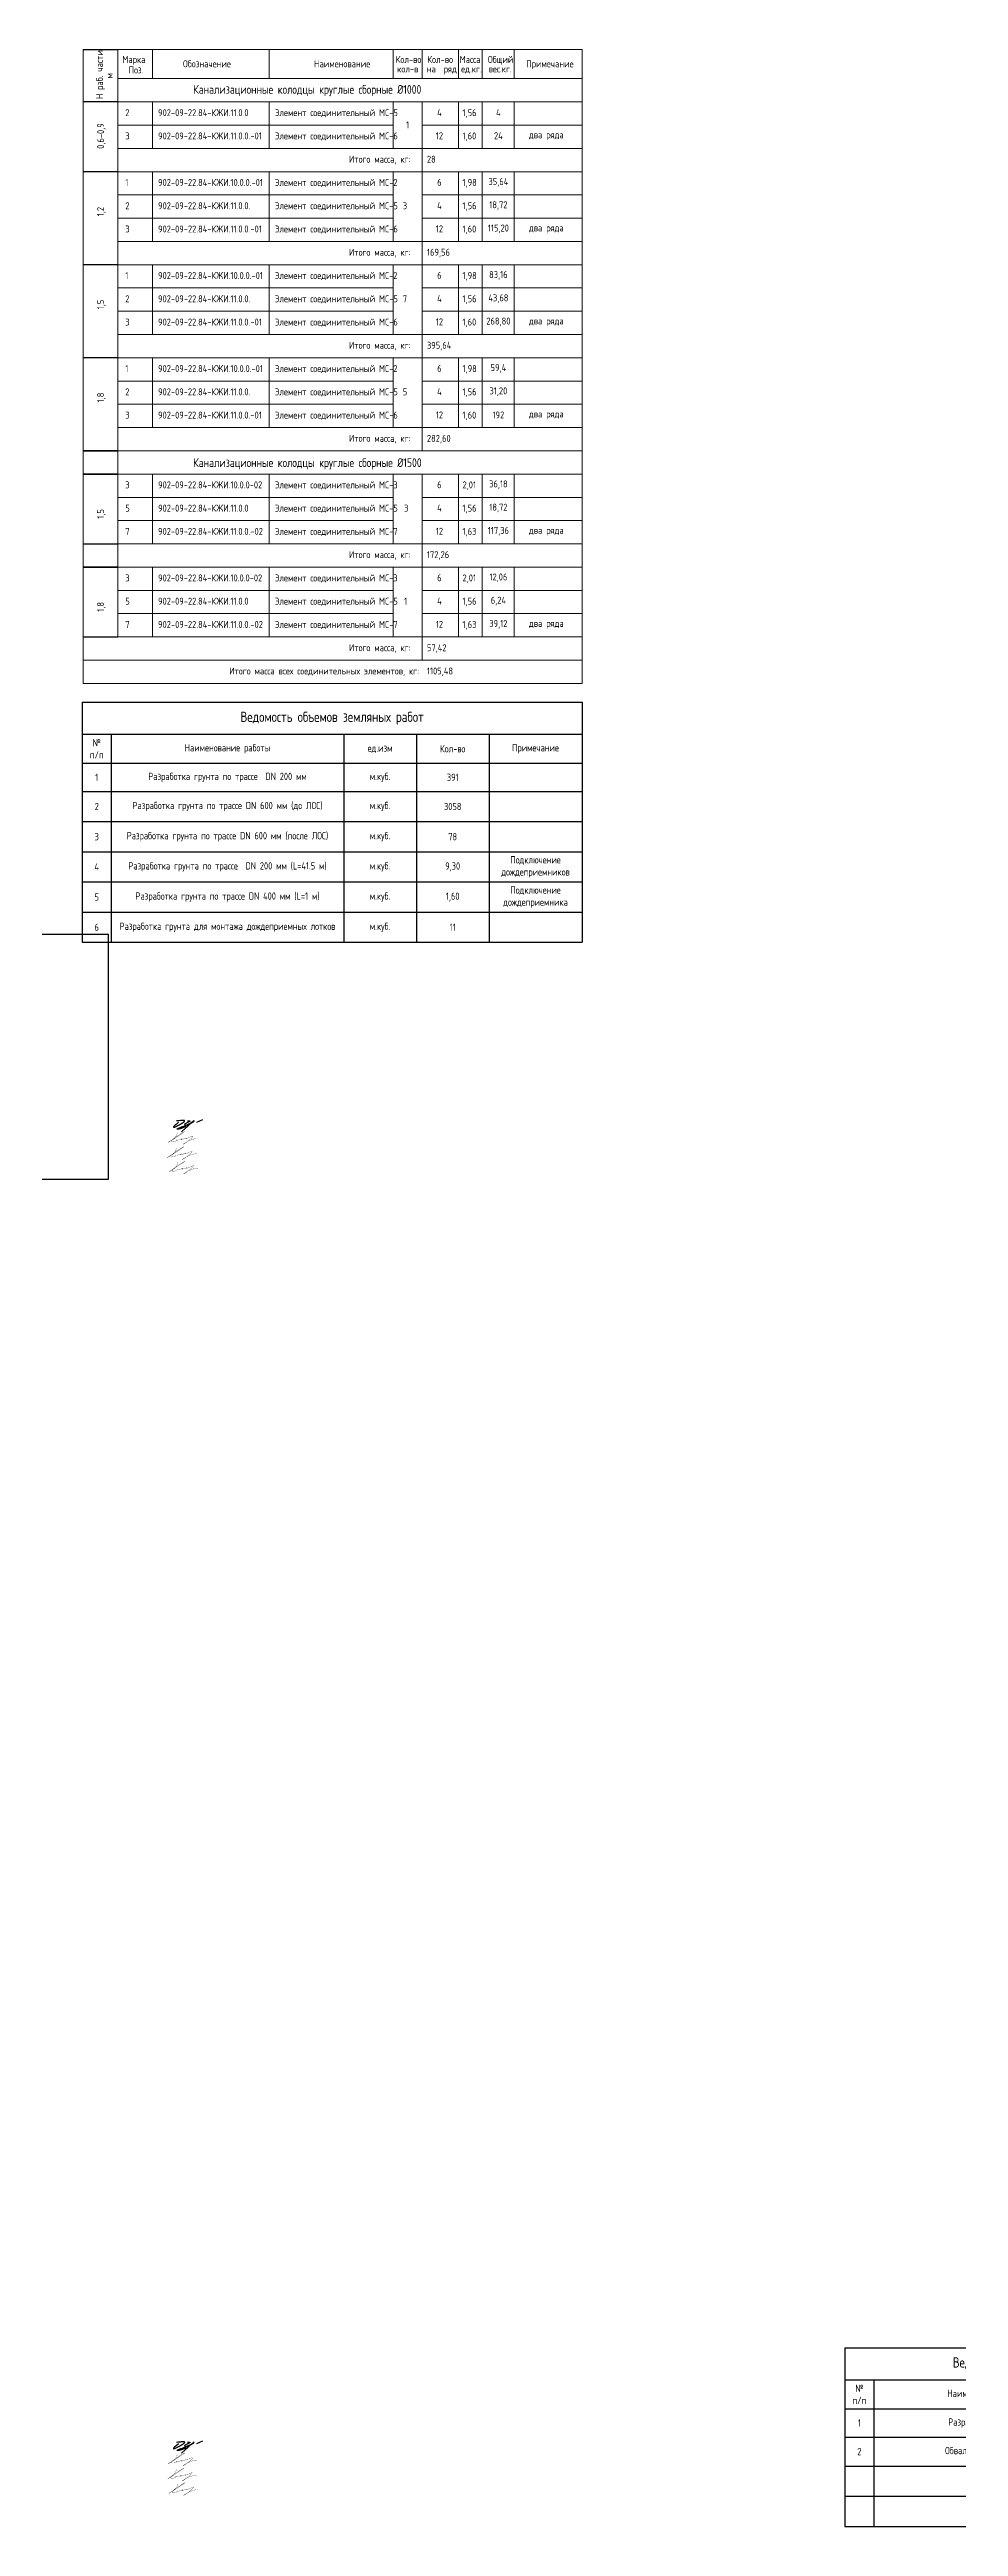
# Model space of a CAD drawing. Header units: millimetres. Extents: x 20530103 to 31271019, y 32092698 to 33532929.
# Drawn here: x 26104558 to 26135842, y 32990668 to 33075848 of the extents above; entities that cross this region are included whole.
import ezdxf
from ezdxf import colors
from ezdxf.entities.mleader import LeaderData, LeaderLine
from ezdxf.enums import TextEntityAlignment as Align
from ezdxf.math import Vec2, Vec3

# ---------------------------------------------------------------- set-up
doc = ezdxf.new("R2010")
doc.units = ezdxf.units.MM
for name, color, linetype, lineweight in [('Вода', 130, 'Continuous', 30), ('подпись', 7, 'Continuous', 25), ('проф-всп', 250, 'Continuous', 18), ('Труба профиль', 7, 'Continuous', 50)]:
    doc.layers.add(name, color=color, linetype=linetype, lineweight=lineweight)
doc.styles.add('GOST 2.304', font='GOST.TTF')
picture_1 = doc.add_image_def('image4.png', size_in_pixel=(812, 478))

# ---------------------------------------------------------------- blocks, each defined once
blk = doc.blocks.new('Косов')
at = {"layer": 'подпись', "color": 5, "lineweight": 30, "const_width": 0.0751}
blk.add_lwpolyline([(0, 0), (-0.07, -0.19), (-0.14, -0.36), (-0.2, -0.51), (-0.26, -0.65), (-0.31, -0.77), (-0.36, -0.87), (-0.41, -0.97), (-0.46, -1.07), (-0.51, -1.16), (-0.56, -1.26), (-0.62, -1.35), (-0.69, -1.44), (-0.76, -1.54), (-0.85, -1.64), (-0.96, -1.74), (-1.09, -1.84), (-1.23, -1.95), (-1.39, -2.06), (-1.57, -2.18), (-1.75, -2.3), (-1.94, -2.42), (-2.13, -2.54), (-2.32, -2.66), (-2.5, -2.78), (-2.67, -2.89), (-2.82, -2.99), (-2.91, -3.07), (-2.94, -3.1), (-2.89, -3.08), (-2.73, -2.99), (-2.46, -2.82), (-2.05, -2.56), (-1.49, -2.2), (-0.83, -1.77), (-0.12, -1.3), (0.58, -0.83), (1.23, -0.4), (1.76, -0.03), (2.13, 0.23), (2.28, 0.36), (2.17, 0.32), (1.85, 0.15), (1.36, -0.14), (0.77, -0.5), (0.14, -0.91), (-0.49, -1.33), (-1.05, -1.73), (-1.5, -2.08), (-1.78, -2.36), (-1.91, -2.57), (-1.92, -2.71), (-1.83, -2.8), (-1.67, -2.85), (-1.46, -2.86), (-1.24, -2.84), (-1.02, -2.81), (-0.84, -2.77), (-0.68, -2.72), (-0.56, -2.67), (-0.46, -2.61), (-0.38, -2.56), (-0.33, -2.5), (-0.29, -2.46), (-0.26, -2.42), (-0.24, -2.38), (-0.23, -2.36), (-0.23, -2.35), (-0.23, -2.34), (-0.24, -2.34), (-0.24, -2.35), (-0.24, -2.36), (-0.25, -2.39), (-0.24, -2.42), (-0.24, -2.46), (-0.23, -2.49), (-0.22, -2.53), (-0.21, -2.56), (-0.2, -2.58), (-0.2, -2.59), (-0.2, -2.59), (-0.2, -2.57), (-0.21, -2.53), (-0.23, -2.49), (-0.24, -2.45), (-0.26, -2.4), (-0.27, -2.36), (-0.29, -2.33), (-0.29, -2.31), (-0.3, -2.31), (-0.29, -2.32), (-0.27, -2.34), (-0.23, -2.36), (-0.17, -2.38), (-0.08, -2.39), (0.03, -2.39), (0.18, -2.36), (0.37, -2.32), (0.58, -2.25), (0.8, -2.18), (1.01, -2.1), (1.21, -2.03), (1.38, -1.97), (1.51, -1.93), (1.58, -1.91), (1.58, -1.93), (1.53, -1.97), (1.45, -2.03), (1.36, -2.09), (1.27, -2.16), (1.21, -2.21), (1.18, -2.25), (1.23, -2.25), (1.34, -2.22), (1.52, -2.17), (1.74, -2.09), (1.98, -2.01), (2.23, -1.93), (2.45, -1.85), (2.64, -1.79), (2.77, -1.76), (2.83, -1.77), (2.83, -1.8), (2.8, -1.84), (2.75, -1.89), (2.71, -1.93), (2.7, -1.96), (2.73, -1.96), (2.83, -1.93), (3.02, -1.85), (3.27, -1.74), (3.56, -1.61), (3.88, -1.47), (4.2, -1.34), (4.49, -1.22), (4.73, -1.14), (4.9, -1.11), (4.99, -1.13), (4.99, -1.2), (4.93, -1.31), (4.8, -1.46), (4.63, -1.64), (4.41, -1.84), (4.17, -2.05), (3.92, -2.27), (3.65, -2.48), (3.39, -2.69), (3.13, -2.89), (2.88, -3.07), (2.64, -3.24), (2.43, -3.39), (2.23, -3.52), (2.07, -3.62), (1.94, -3.7), (1.84, -3.75), (1.79, -3.76), (1.79, -3.74), (1.85, -3.69), (1.97, -3.6), (2.16, -3.47), (2.42, -3.31), (2.75, -3.1), (3.16, -2.87), (3.62, -2.63), (4.14, -2.4), (4.7, -2.19), (5.28, -2.03), (5.89, -1.92), (6.5, -1.88)], dxfattribs=at)
blk = doc.blocks.new('Драничников')
at = {"layer": 'подпись', "color": 5, "lineweight": 30}
for points in [[(1.86, 1.95), (0.94, 1.14), (0.35, 0.58), (0.02, 0.22), (-0.09, 0.03), (-0.03, -0.03), (0.15, 0.02), (0.41, 0.12), (0.7, 0.26), (0.97, 0.39), (1.23, 0.51), (1.47, 0.63), (1.69, 0.74), (1.89, 0.84), (2.08, 0.94), (2.27, 1.04), (2.44, 1.13), (2.6, 1.22), (2.76, 1.31), (2.9, 1.39), (3.04, 1.48), (3.17, 1.56), (3.3, 1.64), (3.42, 1.71), (3.53, 1.78), (3.63, 1.86), (3.73, 1.92), (3.82, 1.99), (3.9, 2.05), (3.98, 2.11), (4.04, 2.17), (4.1, 2.22), (4.15, 2.26), (4.18, 2.3), (4.21, 2.34), (4.23, 2.37), (4.24, 2.4), (4.25, 2.42), (4.25, 2.45), (4.26, 2.47), (4.26, 2.49), (4.26, 2.51), (4.26, 2.53), (4.25, 2.55), (4.25, 2.56), (4.24, 2.58), (4.23, 2.59), (4.22, 2.6), (4.2, 2.61), (4.18, 2.62), (4.14, 2.62), (4.1, 2.63), (4.05, 2.63), (3.99, 2.63), (3.91, 2.63), (3.82, 2.63), (3.7, 2.63), (3.57, 2.63), (3.4, 2.63), (3.19, 2.63), (2.92, 2.61), (2.59, 2.59), (2.18, 2.56), (1.68, 2.52), (1.07, 2.47)], [(5.3, 2.57), (5.53, 2.57), (5.71, 2.57), (5.85, 2.57), (5.97, 2.56), (6.05, 2.56), (6.12, 2.56), (6.17, 2.55), (6.2, 2.55), (6.23, 2.54), (6.25, 2.53), (6.26, 2.52), (6.27, 2.5), (6.28, 2.49), (6.28, 2.47), (6.28, 2.45), (6.28, 2.44), (6.28, 2.41), (6.28, 2.39), (6.26, 2.36), (6.24, 2.33), (6.2, 2.29), (6.13, 2.24), (6.04, 2.18), (5.92, 2.12), (5.77, 2.04), (5.6, 1.95), (5.4, 1.85), (5.2, 1.75), (5.01, 1.66), (4.82, 1.56), (4.65, 1.47), (4.5, 1.4), (4.39, 1.33), (4.31, 1.28), (4.26, 1.24), (4.23, 1.2), (4.22, 1.17), (4.23, 1.15), (4.24, 1.13), (4.26, 1.11), (4.29, 1.1), (4.31, 1.08), (4.34, 1.06), (4.36, 1.04), (4.39, 1.02), (4.41, 1), (4.44, 0.97), (4.46, 0.94), (4.49, 0.9), (4.51, 0.86), (4.52, 0.81), (4.53, 0.76), (4.54, 0.71), (4.54, 0.66), (4.53, 0.6), (4.51, 0.54), (4.48, 0.48), (4.45, 0.41), (4.4, 0.35), (4.34, 0.29), (4.26, 0.22), (4.18, 0.15), (4.08, 0.09), (3.97, 0.03), (3.85, -0.04), (3.72, -0.1), (3.57, -0.16), (3.42, -0.22), (3.27, -0.28), (3.11, -0.33), (2.96, -0.38), (2.81, -0.43), (2.66, -0.47), (2.52, -0.51), (2.39, -0.54), (2.26, -0.58), (2.15, -0.6), (2.04, -0.63), (1.94, -0.65), (1.85, -0.66), (1.77, -0.68), (1.69, -0.69), (1.63, -0.69), (1.58, -0.7), (1.53, -0.7), (1.49, -0.69), (1.46, -0.69), (1.43, -0.68), (1.41, -0.67), (1.39, -0.67), (1.38, -0.65), (1.38, -0.64), (1.38, -0.63), (1.38, -0.61), (1.39, -0.59), (1.41, -0.57), (1.42, -0.55), (1.45, -0.53), (1.49, -0.5), (1.55, -0.47), (1.63, -0.43), (1.73, -0.38), (1.87, -0.32), (2.05, -0.24), (2.26, -0.16), (2.51, -0.06), (2.79, 0.05), (3.08, 0.16), (3.38, 0.28), (3.68, 0.39), (3.98, 0.51), (4.26, 0.62), (4.53, 0.72), (4.77, 0.82), (4.99, 0.91), (5.2, 1), (5.39, 1.08), (5.57, 1.16), (5.74, 1.24), (5.9, 1.31), (6.06, 1.38), (6.2, 1.44), (6.35, 1.51), (6.48, 1.57), (6.61, 1.63), (6.74, 1.7), (6.86, 1.75), (6.97, 1.81), (7.08, 1.87), (7.19, 1.93), (7.28, 1.98), (7.38, 2.04), (7.46, 2.09), (7.54, 2.14), (7.62, 2.18), (7.68, 2.23), (7.74, 2.27), (7.79, 2.3), (7.83, 2.33), (7.86, 2.36), (7.88, 2.39), (7.89, 2.41), (7.9, 2.43), (7.89, 2.44), (7.88, 2.46), (7.86, 2.46), (7.83, 2.46), (7.79, 2.46), (7.75, 2.45), (7.7, 2.43), (7.64, 2.41), (7.57, 2.37), (7.5, 2.32), (7.37, 2.21), (7.15, 2.02), (6.78, 1.7), (6.24, 1.21), (5.46, 0.51), (4.41, -0.44), (3.03, -1.67)], [(8.98, 1.97), (11.17, 3.08)]]:
    blk.add_lwpolyline(points, dxfattribs=at)
blk = doc.blocks.new('*T238')
at = {"color": 0, "linetype": 'ByBlock', "lineweight": -2, "transparency": 16777216}
for p, q in [((0, 0), (17200, 0)), ((0, 0), (0, -6143)), ((17200, 0), (17200, -6143)), ((0, -1100), (17200, -1100)), ((1000, -1100), (1000, -6143)), ((9000, -1100), (9000, -6143)), ((11500, -1100), (11500, -6143)), ((14000, -1100), (14000, -6143)), ((0, -2101), (17200, -2101)), ((0, -3067), (17200, -3067)), ((0, -4067), (17200, -4067)), ((0, -5105), (17200, -5105)), ((0, -6143), (17200, -6143))]:
    blk.add_line(p, q, dxfattribs=at)
at = {"color": 0, "transparency": 16777216, "attachment_point": 5, "style": 'GOST 2.304'}
for s, insert, char_height, width in [('Ведомость объемов земляных работ на устройство ЛОС', (8600, -550), 350, 16900), ('№ п/п', (500, -1600), 250, 700), ('Наименование работы', (5000, -1600), 250, 7700), ('ед.изм', (10250, -1600), 250, 2200), ('Кол-во', (12750, -1600), 250, 2200), ('Примечание', (15600, -1600), 250, 2900), ('1', (500, -2584), 250, 700), ('Разработка котлована', (5000, -2584), 250, 7700), ('м.куб.', (10250, -2584), 250, 2200), ('12215', (12750, -2584), 250, 2200), ('Обваловка ЛОС грунтом', (5000, -3567), 250, 7700), ('м.куб.', (10250, -3567), 250, 2200), ('2', (500, -3567), 250, 700), ('520', (12750, -3567), 250, 2200), ('поверх отм. ур. земли', (15600, -3567), 250, 2900)]:
    blk.add_mtext(s, dxfattribs=dict(at, insert=insert, char_height=char_height, width=width))
blk = doc.blocks.new('*T274')
at = {"color": 0, "linetype": 'ByBlock', "lineweight": -2, "transparency": 16777216}
for p, q in [((0, 0), (17200, 0)), ((0, 0), (0, -8257)), ((17200, 0), (17200, -8257)), ((0, -1100), (17200, -1100)), ((1000, -1100), (1000, -8257)), ((9000, -1100), (9000, -8257)), ((11500, -1100), (11500, -8257)), ((14000, -1100), (14000, -8257)), ((0, -2101), (17200, -2101)), ((0, -3067), (17200, -3067)), ((0, -4105), (17200, -4105)), ((0, -5143), (17200, -5143)), ((0, -6181), (17200, -6181)), ((0, -7219), (17200, -7219)), ((0, -8257), (17200, -8257))]:
    blk.add_line(p, q, dxfattribs=at)
at = {"color": 0, "transparency": 16777216, "attachment_point": 5, "style": 'GOST 2.304'}
for s, insert, char_height, width in [('Ведомость объемов земляных работ', (8600, -550), 350, 16900), ('№ п/п', (500, -1600), 250, 700), ('Наименование работы', (5000, -1600), 250, 7700), ('ед.изм', (10250, -1600), 250, 2200), ('Кол-во', (12750, -1600), 250, 2200), ('Примечание', (15600, -1600), 250, 2900), ('1', (500, -2584), 250, 700), ('Разработка грунта по трассе  DN 200 мм', (5000, -2584), 250, 7700), ('м.куб.', (10250, -2584), 250, 2200), ('391', (12750, -2584), 250, 2200), ('Разработка грунта по трассе DN 600 мм (до ЛОС)', (5000, -3586), 250, 7700), ('2', (500, -3586), 250, 700), ('м.куб.', (10250, -3586), 250, 2200), ('3058', (12750, -3586), 250, 2200), ('3', (500, -4624), 250, 700), ('Разработка грунта по трассе DN 600 мм (после ЛОС)', (5000, -4624), 250, 7700), ('м.куб.', (10250, -4624), 250, 2200), ('78', (12750, -4624), 250, 2200), ('4', (500, -5662), 250, 700), ('Разработка грунта по трассе  DN 200 мм (L=41.5 м)', (5000, -5662), 250, 7700), ('м.куб.', (10250, -5662), 250, 2200), ('9,30', (12750, -5662), 250, 2200), ('Подключение дождеприемников', (15600, -5662), 250, 2900), ('5', (500, -6700), 250, 700), ('Разработка грунта по трассе DN 400 мм (L=1 м)', (5000, -6700), 250, 7700), ('м.куб.', (10250, -6700), 250, 2200), ('1,60', (12750, -6700), 250, 2200), ('Подключение дождеприемника', (15600, -6700), 250, 2900), ('6', (500, -7738), 250, 700), ('Разработка грунта для монтажа дождеприемных лотков', (5000, -7738), 250, 7700), ('м.куб.', (10250, -7738), 250, 2200), ('11', (12750, -7738), 250, 2200)]:
    blk.add_mtext(s, dxfattribs=dict(at, insert=insert, char_height=char_height, width=width))
blk = doc.blocks.new('_None')
blk = doc.blocks.new('_Dot')
at = {"color": 0, "linetype": 'ByBlock', "lineweight": -2}
blk.add_line((-0.5, 0), (-1, 0), dxfattribs=at)
at = {"color": 0, "linetype": 'ByBlock', "const_width": 0.5}
blk.add_lwpolyline([(-0.25, 0, 1), (0.25, 0, 1)], format="xyb", close=True, dxfattribs=at)

msp = doc.modelspace()

# ---------------------------------------------------------------- linework, layer by layer
for p, q in [((26105721.2428, 33075848.4948), (26106909.9073, 33075848.4948)), ((26106909.9073, 33074048.4948), (26105721.2428, 33074048.4948)), ((26106909.9073, 33074048.4948), (26105721.2428, 33074048.4948)), ((26106909.9073, 33071648.4948), (26105721.2428, 33071648.4948)), ((26106909.9073, 33068448.4948), (26105721.2428, 33068448.4948)), ((26106909.9073, 33065248.4948), (26105721.2428, 33065248.4948)), ((26105721.2428, 33062048.4948), (26106909.9073, 33062048.4948)), ((26106909.9073, 33062048.4948), (26105721.2428, 33062048.4948)), ((26105721.2428, 33061248.4948), (26106909.9073, 33061248.4948)), ((26106909.9073, 33061248.4948), (26105721.2428, 33061248.4948)), ((26105721.2428, 33058848.4948), (26106909.9073, 33058848.4948)), ((26105721.2428, 33058048.4948), (26106909.9073, 33058048.4948)), ((26106909.9073, 33058048.4948), (26105721.2428, 33058048.4948)), ((26105721.2428, 33055648.4948), (26106909.9073, 33055648.4948))]:
    msp.add_line(p, q)
at = {"layer": 'Вода', "color": 7, "linetype": 'Continuous', "lineweight": 0, "ltscale": 0.5}
for p, q in [((26105721.2428, 33054048.4948), (26105721.2428, 33075848.4948)), ((26106909.9073, 33055648.4948), (26106909.9073, 33075848.4948)), ((26106909.9073, 33075848.4948), (26122884.2889, 33075848.4948)), ((26108098.5719, 33075848.4948), (26108098.5719, 33074848.4948)), ((26110686.8326, 33075848.4948), (26112186.8326, 33075848.4948)), ((26112116.55, 33075848.4948), (26112116.55, 33074848.4948)), ((26112186.8326, 33075848.4948), (26117186.8326, 33075848.4948)), ((26116387.6045, 33075848.4948), (26116387.6045, 33074848.4948)), ((26117378.2508, 33075848.4948), (26117378.2508, 33074848.4948)), ((26118631.0662, 33075848.4948), (26118631.0662, 33074848.4948)), ((26119449.2089, 33075848.4948), (26119449.2089, 33074848.4948)), ((26120548.8831, 33075848.4948), (26120548.8831, 33074848.4948)), ((26122884.2889, 33075848.4948), (26122884.2889, 33054048.4948)), ((26106909.9073, 33074848.4948), (26122884.2889, 33074848.4948)), ((26106909.9073, 33074848.4948), (26122884.2889, 33074848.4948)), ((26106909.9073, 33074048.4948), (26122884.2889, 33074048.4948)), ((26108098.5719, 33074048.4948), (26108098.5719, 33072448.4948)), ((26112116.55, 33074048.4948), (26112116.55, 33072448.4948)), ((26116387.6045, 33074048.4948), (26116387.6045, 33072448.4948)), ((26117378.2508, 33074048.4948), (26117378.2508, 33072448.4948)), ((26118631.0662, 33074048.4948), (26118631.0662, 33072448.4948)), ((26119449.2089, 33074048.4948), (26119449.2089, 33072448.4948)), ((26120548.8831, 33074048.4948), (26120548.8831, 33072448.4948)), ((26106909.9073, 33073248.4948), (26116387.6045, 33073248.4948)), ((26117378.2508, 33073248.4948), (26122884.2889, 33073248.4948)), ((26106909.9073, 33072448.4948), (26122884.2889, 33072448.4948)), ((26117378.2508, 33072448.4948), (26117378.2508, 33071648.4948)), ((26106909.9073, 33071648.4948), (26122884.2889, 33071648.4948)), ((26108098.5719, 33071648.4948), (26108098.5719, 33069248.4948)), ((26112116.55, 33071648.4948), (26112116.55, 33069248.4948)), ((26116387.6045, 33071648.4948), (26116387.6045, 33069248.4948)), ((26117378.2508, 33071648.4948), (26117378.2508, 33068448.4948)), ((26118631.0662, 33071648.4948), (26118631.0662, 33069248.4948)), ((26119449.2089, 33071648.4948), (26119449.2089, 33069248.4948)), ((26120548.8831, 33071648.4948), (26120548.8831, 33069248.4948)), ((26106909.9073, 33070848.4948), (26116387.6045, 33070848.4948)), ((26117378.2508, 33070848.4948), (26122884.2889, 33070848.4948)), ((26106909.9073, 33070048.4948), (26116387.6045, 33070048.4948)), ((26117378.2508, 33070048.4948), (26122884.2889, 33070048.4948)), ((26106909.9073, 33069248.4948), (26122884.2889, 33069248.4948)), ((26106909.9073, 33068448.4948), (26122884.2889, 33068448.4948)), ((26108098.5719, 33068448.4948), (26108098.5719, 33066048.4948)), ((26112116.55, 33068448.4948), (26112116.55, 33066048.4948)), ((26116387.6045, 33068448.4948), (26116387.6045, 33066048.4948)), ((26117378.2508, 33068448.4948), (26117378.2508, 33065248.4948)), ((26118631.0662, 33068448.4948), (26118631.0662, 33066048.4948)), ((26119449.2089, 33068448.4948), (26119449.2089, 33066048.4948)), ((26120548.8831, 33068448.4948), (26120548.8831, 33066048.4948)), ((26106909.9073, 33067648.4948), (26116387.6045, 33067648.4948)), ((26117378.2508, 33067648.4948), (26122884.2889, 33067648.4948)), ((26106909.9073, 33066848.4948), (26116387.6045, 33066848.4948)), ((26117378.2508, 33066848.4948), (26122884.2889, 33066848.4948)), ((26106909.9073, 33066048.4948), (26122884.2889, 33066048.4948)), ((26106909.9073, 33065248.4948), (26122884.2889, 33065248.4948)), ((26108098.5719, 33065248.4948), (26108098.5719, 33062848.4948)), ((26112116.55, 33065248.4948), (26112116.55, 33062848.4948)), ((26116387.6045, 33065248.4948), (26116387.6045, 33062848.4948)), ((26117378.2508, 33065248.4948), (26117378.2508, 33062048.4948)), ((26118631.0662, 33065248.4948), (26118631.0662, 33062848.4948)), ((26119449.2089, 33065248.4948), (26119449.2089, 33062848.4948)), ((26120548.8831, 33065248.4948), (26120548.8831, 33062848.4948)), ((26106909.9073, 33064448.4948), (26116387.6045, 33064448.4948)), ((26117378.2508, 33064448.4948), (26122884.2889, 33064448.4948)), ((26106909.9073, 33063648.4948), (26116387.6045, 33063648.4948)), ((26117378.2508, 33063648.4948), (26122884.2889, 33063648.4948)), ((26106909.9073, 33062848.4948), (26122884.2889, 33062848.4948)), ((26106909.9073, 33062048.4948), (26122884.2889, 33062048.4948)), ((26106909.9073, 33062048.4948), (26122884.2889, 33062048.4948)), ((26106909.9073, 33061248.4948), (26122884.2889, 33061248.4948)), ((26106909.9073, 33061248.4948), (26122884.2889, 33061248.4948)), ((26108098.5719, 33061248.4948), (26108098.5719, 33058848.4948)), ((26112116.55, 33061248.4948), (26112116.55, 33058848.4948)), ((26116387.6045, 33061248.4948), (26116387.6045, 33058848.4948)), ((26117378.2508, 33061248.4948), (26117378.2508, 33058048.4948)), ((26118631.0662, 33061248.4948), (26118631.0662, 33058848.4948)), ((26119449.2089, 33061248.4948), (26119449.2089, 33058848.4948)), ((26120548.8831, 33061248.4948), (26120548.8831, 33058848.4948)), ((26106909.9073, 33060448.4948), (26116387.6045, 33060448.4948)), ((26117378.2508, 33060448.4948), (26122884.2889, 33060448.4948)), ((26106909.9073, 33059648.4948), (26116387.6045, 33059648.4948)), ((26117378.2508, 33059648.4948), (26122884.2889, 33059648.4948)), ((26106909.9073, 33058848.4948), (26122884.2889, 33058848.4948)), ((26105721.2428, 33058048.4948), (26122884.2889, 33058048.4948)), ((26106909.9073, 33058048.4948), (26122884.2889, 33058048.4948)), ((26108098.5719, 33058048.4948), (26108098.5719, 33055648.4948)), ((26112116.55, 33058048.4948), (26112116.55, 33055648.4948)), ((26116387.6045, 33058048.4948), (26116387.6045, 33055648.4948)), ((26117378.2508, 33058048.4948), (26117378.2508, 33054848.4948)), ((26118631.0662, 33058048.4948), (26118631.0662, 33055648.4948)), ((26119449.2089, 33058048.4948), (26119449.2089, 33055648.4948)), ((26120548.8831, 33058048.4948), (26120548.8831, 33055648.4948)), ((26106909.9073, 33057248.4948), (26116387.6045, 33057248.4948)), ((26117378.2508, 33057248.4948), (26122884.2889, 33057248.4948)), ((26106909.9073, 33056448.4948), (26116387.6045, 33056448.4948)), ((26117378.2508, 33056448.4948), (26122884.2889, 33056448.4948)), ((26106909.9073, 33055648.4948), (26122884.2889, 33055648.4948)), ((26105721.2428, 33054848.4948), (26122884.2889, 33054848.4948)), ((26105721.2428, 33054048.4948), (26122884.2889, 33054048.4948))]:
    msp.add_line(p, q, dxfattribs=at)
for centre, start, end in [((26122884.1889, 33058048.5948), 270, 0), ((26105721.3428, 33056383.6123), 180, 270), ((26105721.3428, 33054848.5948), 180, 270), ((26122884.1889, 33054848.5948), 270, 0)]:
    msp.add_arc(centre, 0.1, start, end, dxfattribs=at)

# ---------------------------------------------------------------- block references
for name, p in [('*T274', (26105684.2889, 33053402.8637)), ('*T238', (26131930.696, 32996811.1244))]:
    msp.add_blockref(name, p)
at = {"color": 1, "xscale": 106.48, "yscale": 106.48, "zscale": 106.48}
for p in [(26108961.8557, 33038596.4739), (26108933.3223, 33038073.8147), (26108980.8779, 33037579.5807), (26108961.8557, 32993153.676), (26108933.3223, 32992631.0167), (26108980.8779, 32992136.7827)]:
    msp.add_blockref('Косов', p, dxfattribs=at)
at = {"layer": 'подпись', "color": 1, "ltscale": 100, "xscale": 89.60000000000001, "yscale": 89.60000000000001, "zscale": 89.60000000000001}
for p in [(26108829.02, 33038781.7369), (26108829.02, 32993338.939)]:
    msp.add_blockref('Драничников', p, dxfattribs=at)

# ---------------------------------------------------------------- texts
at = {"layer": 'проф-всп', "ltscale": 100, "style": 'GOST 2.304'}
for s, p in [('H раб. части', (26106399.6796, 33074144.0783)), ('м', (26106732.539, 33074850.1286)), ('0,6-0,9', (26106435.7251, 33072432.144)), ('1,2', (26106435.7251, 33070113.1611)), ('1,5', (26106435.7251, 33066913.1611)), ('1,8', (26106435.7251, 33063713.1611)), ('1,5', (26106435.7251, 33059713.1611)), ('1,8', (26106435.7251, 33056513.1611))]:
    msp.add_text(s, height=239.4, rotation=90, dxfattribs=at).set_placement(p)
for s, height, p in [('Марка', 239.4, (26107065.6322, 33075387.0347)), ('Поз.', 239.4, (26107281.5337, 33075028.3643)), ('Обозначение', 239.4, (26109154.047, 33075238.1805)), ('Наименование', 239.4, (26113664.819, 33075238.1805)), ('Кол-во', 239.4, (26116474.706, 33075387.0347)), ('кол-в', 239.4, (26116524.4804, 33075059.9058)), ('на  ряд', 239.4, (26117545.6804, 33075059.9058)), ('Кол-во', 239.4, (26117563.9422, 33075387.0347)), ('Масса', 239.4, (26118675.2346, 33075387.0347)), ('ед.кг.', 239.4, (26118725.009, 33075059.9058)), ('Общий', 239.4, (26119646.7567, 33075387.0347)), ('вес.кг.', 239.4, (26119670.4949, 33075059.9058)), ('Примечание', 239.4, (26120964.9964, 33075238.1805)), ('Канализационные колодцы круглые сборные %%C1000', 300, (26109506.0906, 33074326.3995)), ('2', 239.4, (26107166.8209, 33073557.2143)), ('902-09-22.84-КЖИ.11.0.0', 239.4, (26108293.5408, 33073557.2143)), ('Элемент соединительный МС-5', 239.4, (26112315.8548, 33073557.2143)), ('1', 239.4, (26116828.3893, 33073136.5062)), ('1,56', 239.4, (26118771.5762, 33073557.2143)), ('3', 239.4, (26107166.8209, 33072757.2143)), ('902-09-22.84-КЖИ.11.0.0.-01', 239.4, (26108293.5408, 33072757.2143)), ('Элемент соединительный МС-6', 239.4, (26112315.8548, 33072757.2143)), ('1,60', 239.4, (26118771.5762, 33072757.2143)), ('1', 239.4, (26107166.8209, 33071157.2143)), ('902-09-22.84-КЖИ.10.0.0.-01', 239.4, (26108293.5408, 33071157.2143)), ('Элемент соединительный МС-2', 239.4, (26112315.8548, 33071157.2143)), ('Итого масса, кг:', 239.4, (26114863.8676, 33071957.2143)), ('28', 239.4, (26117547.8349, 33071957.2143)), ('1,98', 239.4, (26118771.5762, 33071157.2143)), ('2', 239.4, (26107166.8209, 33070357.2143)), ('902-09-22.84-КЖИ.11.0.0.', 239.4, (26108293.5408, 33070357.2143)), ('Элемент соединительный МС-5', 239.4, (26112315.8548, 33070357.2143)), ('3', 239.4, (26116717.5724, 33070357.2143)), ('1,56', 239.4, (26118771.5762, 33070357.2143)), ('3', 239.4, (26107166.8209, 33069557.2143)), ('902-09-22.84-КЖИ.11.0.0.-01', 239.4, (26108293.5408, 33069557.2143)), ('Элемент соединительный МС-6', 239.4, (26112315.8548, 33069557.2143)), ('1,60', 239.4, (26118771.5762, 33069557.2143)), ('Итого масса, кг:', 239.4, (26114863.8676, 33068757.2143)), ('169,56', 239.4, (26117547.8349, 33068757.2143)), ('1', 239.4, (26107166.8209, 33067957.2143)), ('902-09-22.84-КЖИ.10.0.0.-01', 239.4, (26108293.5408, 33067957.2143)), ('Элемент соединительный МС-2', 239.4, (26112315.8548, 33067957.2143)), ('1,98', 239.4, (26118771.5762, 33067957.2143)), ('2', 239.4, (26107166.8209, 33067157.2143)), ('902-09-22.84-КЖИ.11.0.0.', 239.4, (26108293.5408, 33067157.2143)), ('Элемент соединительный МС-5', 239.4, (26112315.8548, 33067157.2143)), ('7', 239.4, (26116717.5724, 33067157.2143)), ('1,56', 239.4, (26118771.5762, 33067157.2143)), ('3', 239.4, (26107166.8209, 33066357.2143)), ('902-09-22.84-КЖИ.11.0.0.-01', 239.4, (26108293.5408, 33066357.2143)), ('Элемент соединительный МС-6', 239.4, (26112315.8548, 33066357.2143)), ('1,60', 239.4, (26118771.5762, 33066357.2143)), ('Итого масса, кг:', 239.4, (26114863.8676, 33065557.2143)), ('395,64', 239.4, (26117547.8349, 33065557.2143)), ('1', 239.4, (26107166.8209, 33064757.2143)), ('902-09-22.84-КЖИ.10.0.0.-01', 239.4, (26108293.5408, 33064757.2143)), ('Элемент соединительный МС-2', 239.4, (26112315.8548, 33064757.2143)), ('1,98', 239.4, (26118771.5762, 33064757.2143)), ('2', 239.4, (26107166.8209, 33063957.2143)), ('902-09-22.84-КЖИ.11.0.0.', 239.4, (26108293.5408, 33063957.2143)), ('Элемент соединительный МС-5', 239.4, (26112315.8548, 33063957.2143)), ('5', 239.4, (26116717.5724, 33063957.2143)), ('1,56', 239.4, (26118771.5762, 33063957.2143)), ('3', 239.4, (26107166.8209, 33063157.2143)), ('902-09-22.84-КЖИ.11.0.0.-01', 239.4, (26108293.5408, 33063157.2143)), ('Элемент соединительный МС-6', 239.4, (26112315.8548, 33063157.2143)), ('1,60', 239.4, (26118771.5762, 33063157.2143)), ('Итого масса, кг:', 239.4, (26114863.8676, 33062357.2143)), ('282,60', 239.4, (26117547.8349, 33062357.2143)), ('Канализационные колодцы круглые сборные %%C1500', 300, (26109506.0906, 33061491.743)), ('3', 239.4, (26107166.8209, 33060757.2143)), ('902-09-22.84-КЖИ.10.0.0-02', 239.4, (26108293.5408, 33060757.2143)), ('Элемент соединительный МС-3', 239.4, (26112315.8548, 33060757.2143)), ('2,01', 239.4, (26118771.5762, 33060757.2143)), ('5', 239.4, (26107166.8209, 33059957.2143)), ('902-09-22.84-КЖИ.11.0.0', 239.4, (26108293.5408, 33059957.2143)), ('Элемент соединительный МС-5', 239.4, (26112315.8548, 33059957.2143)), ('3', 239.4, (26116764.3716, 33059958.9468)), ('1,56', 239.4, (26118771.5762, 33059957.2143)), ('7', 239.4, (26107166.8209, 33059157.2143)), ('902-09-22.84-КЖИ.11.0.0.-02', 239.4, (26108293.5408, 33059157.2143)), ('Элемент соединительный МС-7', 239.4, (26112315.8548, 33059157.2143)), ('1,63', 239.4, (26118771.5762, 33059157.2143)), ('3', 239.4, (26107166.8209, 33057557.2143)), ('902-09-22.84-КЖИ.10.0.0-02', 239.4, (26108293.5408, 33057557.2143)), ('Элемент соединительный МС-3', 239.4, (26112315.8548, 33057557.2143)), ('Итого масса, кг:', 239.4, (26114863.8676, 33058357.2143)), ('172,26', 239.4, (26117547.8349, 33058357.2143)), ('2,01', 239.4, (26118771.5762, 33057557.2143)), ('5', 239.4, (26107166.8209, 33056757.2143)), ('902-09-22.84-КЖИ.11.0.0', 239.4, (26108293.5408, 33056757.2143)), ('Элемент соединительный МС-5', 239.4, (26112315.8548, 33056757.2143)), ('1', 239.4, (26116764.3716, 33056758.9468)), ('1,56', 239.4, (26118771.5762, 33056757.2143)), ('7', 239.4, (26107166.8209, 33055957.2143)), ('902-09-22.84-КЖИ.11.0.0.-02', 239.4, (26108293.5408, 33055957.2143)), ('Элемент соединительный МС-7', 239.4, (26112315.8548, 33055957.2143)), ('1,63', 239.4, (26118771.5762, 33055957.2143)), ('Итого масса, кг:', 239.4, (26114863.8676, 33055157.2143)), ('57,42', 239.4, (26117547.8349, 33055157.2143)), ('Итого масса всех соединительных элементов, кг:', 239.4, (26110742.3586, 33054357.2143)), ('1105,48', 239.4, (26117547.8349, 33054357.2143))]:
    msp.add_text(s, height=height, dxfattribs=at).set_placement(p)
for s, p in [('4', (26117977.8973, 33073682.3476)), ('4', (26120006.8994, 33073682.3476)), ('12', (26117977.8973, 33072882.3476)), ('24', (26120006.8994, 33072882.3476)), ('два ряда', (26121655.6433, 33072882.3476)), ('6', (26117977.8973, 33071282.3476)), ('35,64', (26120006.8994, 33071282.3476)), ('4', (26117977.8973, 33070482.3476)), ('18,72', (26120006.8994, 33070482.3476)), ('12', (26117977.8973, 33069682.3476)), ('115,20', (26120006.8994, 33069682.3476)), ('два ряда', (26121655.6433, 33069682.3476)), ('6', (26117977.8973, 33068082.3476)), ('83,16', (26120006.8994, 33068082.3476)), ('4', (26117977.8973, 33067282.3476)), ('43,68', (26120006.8994, 33067282.3476)), ('12', (26117977.8973, 33066482.3476)), ('268,80', (26120006.8994, 33066482.3476)), ('два ряда', (26121655.6433, 33066482.3476)), ('6', (26117977.8973, 33064882.3476)), ('59,4', (26120006.8994, 33064882.3476)), ('4', (26117977.8973, 33064082.3476)), ('31,20', (26120006.8994, 33064082.3476)), ('12', (26117977.8973, 33063282.3476)), ('192', (26120006.8994, 33063282.3476)), ('два ряда', (26121655.6433, 33063282.3476)), ('6', (26117977.8973, 33060882.3476)), ('36,18', (26120006.8994, 33060882.3476)), ('4', (26117977.8973, 33060082.3476)), ('18,72', (26120006.8994, 33060082.3476)), ('12', (26117977.8973, 33059282.3476)), ('117,36', (26120006.8994, 33059282.3476)), ('два ряда', (26121655.6433, 33059282.3476)), ('6', (26117977.8973, 33057682.3476)), ('12,06', (26120006.8994, 33057682.3476)), ('4', (26117977.8973, 33056882.3476)), ('6,24', (26120006.8994, 33056882.3476)), ('12', (26117977.8973, 33056082.3476)), ('39,12', (26120006.8994, 33056082.3476)), ('два ряда', (26121655.6433, 33056082.3476))]:
    msp.add_text(s, height=239.4, dxfattribs=at).set_placement(p, align=Align.MIDDLE)

# ---------------------------------------------------------------- pictures from other files: only their frames are drawn
image = msp.add_image(picture_1, insert=(26092254.6315, 33036993.4239), size_in_units=(14324.7773, 8432.5659))
image.dxf.flags = 7

# ---------------------------------------------------------------- leaders
at = {"color": 7, "linetype": 'Continuous', "lineweight": 20}
ml = msp.add_multileader_mtext('Standard', dxfattribs=at)
ml.set_content('{\\C0;Опорная юбка ёмкости}', color=84, style='GOST 2.304')
ml.set_leader_properties(linetype='Continuous', lineweight=20)
ml.set_arrow_properties(name='NONE')
ml.build(insert=Vec2(0, 0))
ml.multileader.update_dxf_attribs({"text_left_attachment_type": 6, "text_right_attachment_type": 6, "dogleg_length": 3, "arrow_head_size": 30, "scale": 100})
ctx = ml.context
ctx.base_point, ctx.scale, ctx.char_height, ctx.arrow_head_size, ctx.landing_gap_size, ctx.plane_origin = Vec3(26217673.5249, 33014341.814), 100, 300, 30, 0, Vec3(26230680.9017, 33017519.0854)
ctx.left_attachment, ctx.right_attachment, ctx.text_align_type = 6, 6, 1
notes = []
notes.append((ctx, [(1, (1, 1, 0), (26217373.5249, 33014341.814), (1, 0), 300, [(0, [(26215760.3806, 33011562.0031)], 0, [])])]))
ctx.mtext.insert, ctx.mtext.width, ctx.mtext.alignment, ctx.mtext.flow_direction = Vec3(26218841.2749, 33014701.814), 2823.818146, 2, 5
ml = msp.add_multileader_mtext('Standard', dxfattribs=at)
ml.set_content('б\\Pхомут \\Pшаг 400', color=7, style='GOST 2.304')
ml.set_leader_properties(linetype='Continuous', lineweight=20)
ml.set_arrow_properties(name='NONE')
ml.build(insert=Vec2(0, 0))
ml.multileader.update_dxf_attribs({"text_left_attachment_type": 6, "text_right_attachment_type": 6, "dogleg_length": 3, "arrow_head_size": 30, "scale": 100})
ctx = ml.context
ctx.base_point, ctx.scale, ctx.char_height, ctx.arrow_head_size, ctx.landing_gap_size, ctx.plane_origin = Vec3(26218114.2093, 33003440.5078), 100, 300, 30, 0, Vec3(26223095.975, 33003018.8326)
ctx.left_attachment, ctx.right_attachment, ctx.text_align_type = 6, 6, 1
notes.append((ctx, [(0, (1, 1, 0), (26217976.2093, 33003440.5078), (1, 0), 138, [(0, [(26217886.1235, 33003440.5078)], 0, [])])]))
ctx.mtext.insert, ctx.mtext.width, ctx.mtext.alignment, ctx.mtext.flow_direction = Vec3(26218708.9372, 33003800.5078), 2835.083475, 2, 5
ml = msp.add_multileader_mtext('Standard', dxfattribs=at)
ml.set_content('{\\C7;б\\P(П-образ. хомут) шаг200 по периметру плиты}', color=84, style='GOST 2.304')
ml.set_leader_properties(linetype='Continuous', lineweight=20)
ml.set_arrow_properties(name='DOT')
ml.build(insert=Vec2(0, 0))
ml.multileader.update_dxf_attribs({"text_left_attachment_type": 6, "text_right_attachment_type": 6, "dogleg_length": 3, "arrow_head_size": 30, "scale": 100})
ctx = ml.context
ctx.base_point, ctx.scale, ctx.char_height, ctx.arrow_head_size, ctx.landing_gap_size, ctx.plane_origin = Vec3(26323683.0374, 32999121.7912), 100, 300, 30, 0, Vec3(26324728.0364, 32999370.9089)
ctx.left_attachment, ctx.right_attachment, ctx.text_align_type = 6, 6, 1
notes.append((ctx, [(1, (1, 1, 0), (26328009.5374, 32999121.7912), (-1, 0), 107, [(0, [(26329246.7911, 32996145.2017)], 0, [])])]))
ctx.mtext.insert, ctx.mtext.width, ctx.mtext.defined_height, ctx.mtext.alignment, ctx.mtext.flow_direction = Vec3(26325759.253, 32999506.111), 4423.082589, 2213.9, 2, 5
ml = msp.add_multileader_mtext('Standard', dxfattribs=at)
ml.set_content('в\\P(П-образ. хомут) шаг200 по периметру плиты', color=7, style='GOST 2.304')
ml.set_leader_properties(linetype='Continuous', lineweight=20)
ml.set_arrow_properties(name='NONE')
ml.build(insert=Vec2(0, 0))
ml.multileader.update_dxf_attribs({"text_left_attachment_type": 6, "text_right_attachment_type": 6, "dogleg_length": 3, "arrow_head_size": 30, "scale": 100})
ctx = ml.context
ctx.base_point, ctx.scale, ctx.char_height, ctx.arrow_head_size, ctx.landing_gap_size, ctx.plane_origin = Vec3(26206159.2506, 32992785.5078), 100, 300, 30, 0, Vec3(26206364.3111, 32992678.8326)
ctx.left_attachment, ctx.right_attachment, ctx.text_align_type = 6, 6, 1
notes.append((ctx, [(0, (1, 1, 0), (26206052.2506, 32992785.5078), (1, 0), 107, [(0, [(26205578.5341, 32996821.5078)], 0, [])])]))
ctx.mtext.insert, ctx.mtext.width, ctx.mtext.alignment, ctx.mtext.flow_direction = Vec3(26207664.5006, 32993169.8276), 3276.040401, 2, 5
ml = msp.add_multileader_mtext('Standard', dxfattribs=at)
ml.set_content('а\\P"лягушка"\\Pшаг не более 800х800', color=7, style='GOST 2.304')
ml.set_leader_properties(linetype='Continuous', lineweight=20)
ml.set_arrow_properties(name='NONE')
ml.build(insert=Vec2(0, 0))
ml.multileader.update_dxf_attribs({"text_left_attachment_type": 6, "text_right_attachment_type": 6, "dogleg_length": 3, "arrow_head_size": 30, "scale": 100})
ctx = ml.context
ctx.base_point, ctx.scale, ctx.char_height, ctx.arrow_head_size, ctx.landing_gap_size, ctx.plane_origin = Vec3(26220330.2093, 32995190.5078), 100, 300, 30, 0, Vec3(26225311.975, 32994768.8326)
ctx.left_attachment, ctx.right_attachment, ctx.text_align_type = 6, 6, 1
notes.append((ctx, [(0, (1, 1, 0), (26220192.2093, 32995190.5078), (1, 0), 138, [(0, [(26220102.1235, 32995190.5078)], 0, [])])]))
ctx.mtext.insert, ctx.mtext.width, ctx.mtext.alignment, ctx.mtext.flow_direction = Vec3(26221441.4032, 32995550.5078), 2835.083475, 2, 5
for ctx, leaders in notes:
    for number, flags, end, landing, length, lines in leaders:
        leader = LeaderData()
        leader.index, (leader.has_last_leader_line, leader.has_dogleg_vector, leader.attachment_direction) = number, flags
        leader.last_leader_point, leader.dogleg_vector, leader.dogleg_length = Vec3(end), Vec3(landing), length
        for number, points, colour, breaks in lines:
            line = LeaderLine()
            line.index, line.vertices, line.color, line.breaks = number, Vec3.list(points), colors.encode_raw_color(colour), breaks
            leader.lines.append(line)
        ctx.leaders.append(leader)

# ---------------------------------------------------------------- next in the draw order: wipeouts: each hides what was drawn before it
msp.add_wipeout([(26100162.4207, 33044040.1603), (26105709.5514, 33044030.6343), (26105480.4119, 33043601.2533), (26100162.4207, 33043629.8821)]).dxf.layer = 'Труба профиль'

doc.saveas('drawing.dxf')
